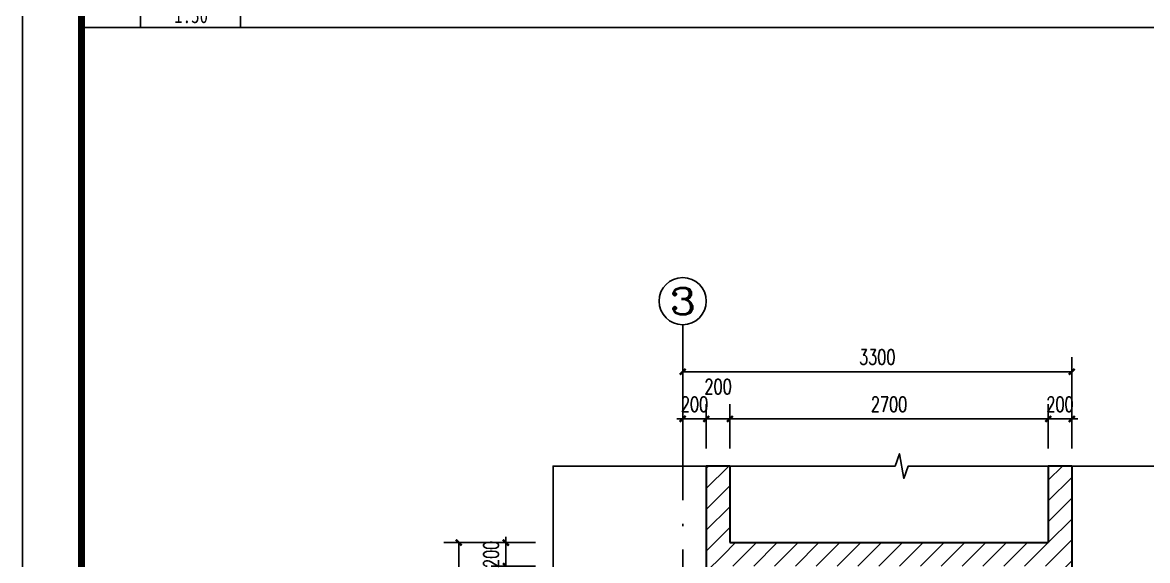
# Model space of a CAD drawing. Header units: millimetres. Extents: x 434053 to 1059003, y -2417481 to 936527.
# Drawn here: x 528801 to 538343, y -1943282 to -1938714 of the extents above; entities that cross this region are included whole.
import ezdxf
from ezdxf.enums import TextEntityAlignment as Align

# ---------------------------------------------------------------- set-up
doc = ezdxf.new("R2010")
doc.units = ezdxf.units.MM
doc.header["$LTSCALE"] = 1000
doc.header["$MEASUREMENT"] = 0
doc.linetypes.add('DOTE', pattern=[2.4200000000000004, 2, -0.2, 0.02, -0.2])
doc.layers.get('Defpoints').update_dxf_attribs({"color": 6})
for name, color, linetype in [('A-ANNO-TTLB', 7, 'Continuous'), ('A-AXIS', 16, 'DOTE'), ('A-WALL-PATT', 8, 'Continuous'), ('AXIS', 3, 'Continuous'), ('AXIS_TEXT', 7, 'Continuous'), ('DIM_SYMB', 3, 'Continuous'), ('PUB_DIM', 83, 'Continuous'), ('PUB_TEXT', 7, 'Continuous')]:
    doc.layers.add(name, color=color, linetype=linetype)
doc.layers.add('A-WALL', color=5, linetype='Continuous', lineweight=35)
doc.styles.add('_TCH_AXIS', font='COMPLEX', dxfattribs={"bigfont": 'GBCBIG'})
doc.styles.add('_TCH_DIM_T3', font='SIMPLEX', dxfattribs={"width": 0.7058823529411765, "bigfont": 'GBCBIG'})
doc.styles.add('COMPLEX', font='COMPLEX')
doc.styles.add('宋体', font='', dxfattribs={"width": 0.8})
doc.styles.get('宋体').set_extended_font_data('SimSun')
doc.dimstyles.new('_TCH_ARCH&&50', dxfattribs={"dimtxt": 127.5, "dimasz": 50, "dimexe": 125, "dimexo": 150, "dimgap": 61.25000000000001, "dimtad": 1, "dimdec": 0, "dimzin": 0, "dimdsep": 46, "dimtxsty": '_TCH_DIM_T3', "dimblk": 'ARCHTICK', "dimcen": 0.09, "dimclrt": 7, "dimazin": 2, "dimtfac": 1, "dimtdec": 0, "dimtix": 1, "dimtmove": 2, "dimatfit": 3, "dimfxl": 1, "dimtolj": 1, "dimtzin": 0, "dimarcsym": 0})
pattern_1 = [(45, (-1713816.564053446, -1462893.014547605), (-88.38838300365748, 88.3883830036575), [])]

# ---------------------------------------------------------------- blocks, each defined once
blk = doc.blocks.new('_AXISO')
blk.add_circle((0, 0), 0.5)
at = {"layer": 'AXIS_TEXT', "style": 'COMPLEX', "width": 1.041666666666667}
blk.add_attdef('A', text='', height=0.56, dxfattribs=at).set_placement((-0.25, -0.28), (0.25, -0.28), align=Align.FIT)
blk = doc.blocks.new('_ArchTick')
at = {"color": 0, "linetype": 'ByBlock', "const_width": 0.4}
blk.add_lwpolyline([(-0.5, -0.5), (0.5, 0.5)], dxfattribs=at)
blk = doc.blocks.new('*D2385')
at = {"layer": 'Defpoints', "color": 0, "transparency": 16777216}
for p in [(-2199.999999814667, 11099.99999989336), (-5499.999999251682, 10299.99999989336), (-2199.999999814667, 10299.99999989336)]:
    blk.add_point(p, dxfattribs=at)
at = {"layer": 'PUB_DIM', "color": 0, "lineweight": -2, "transparency": 16777216}
for p, q in [((-5499.999999251682, 10449.99999989336), (-5499.999999251682, 11224.99999989336)), ((-2199.999999814667, 10449.99999989336), (-2199.999999814667, 11224.99999989336)), ((-5499.999999251682, 11099.99999989336), (-2199.999999814667, 11099.99999989336))]:
    blk.add_line(p, q, dxfattribs=at)
at = {"layer": 'PUB_DIM', "color": 0, "lineweight": -2, "transparency": 16777216, "xscale": 50, "yscale": 50, "zscale": 50, "rotation": 180}
blk.add_blockref('_ArchTick', (-5499.999999251682, 11099.99999989336), dxfattribs=at)
at = {"layer": 'PUB_DIM', "color": 0, "lineweight": -2, "transparency": 16777216, "xscale": 50, "yscale": 50, "zscale": 50}
blk.add_blockref('_ArchTick', (-2199.999999814667, 11099.99999989336), dxfattribs=at)
at = {"layer": 'PUB_DIM', "color": 7, "transparency": 16777216, "insert": (-3849.999999533175, 11224.99999989336), "char_height": 127.5, "attachment_point": 5, "style": '_TCH_DIM_T3'}
blk.add_mtext('\\A1;3300', dxfattribs=at)
blk = doc.blocks.new('*D2387')
at = {"layer": 'Defpoints', "color": 0, "transparency": 16777216}
for p in [(-7400.00000075943, 9649.999999534804), (-6600.00000041828, 9649.999999534804), (-6599.999999480312, 6799.999999892898)]:
    blk.add_point(p, dxfattribs=at)
at = {"layer": 'PUB_DIM', "color": 0, "lineweight": -2, "transparency": 16777216}
for p, q in [((-6750.00000041828, 9649.999999534804), (-7525.00000075943, 9649.999999534804)), ((-7400.00000075943, 6799.999999892898), (-7400.00000075943, 9649.999999534804)), ((-6749.999999480312, 6799.999999892898), (-7525.00000075943, 6799.999999892898))]:
    blk.add_line(p, q, dxfattribs=at)
at = {"layer": 'PUB_DIM', "color": 0, "lineweight": -2, "transparency": 16777216, "xscale": 50, "yscale": 50, "zscale": 50}
for p, rotation in [((-7400.00000075943, 9649.999999534804), 90), ((-7400.00000075943, 6799.999999892898), 270)]:
    blk.add_blockref('_ArchTick', p, dxfattribs=dict(at, rotation=rotation))
at = {"layer": 'PUB_DIM', "color": 7, "transparency": 16777216, "insert": (-7525.000000759431, 8224.99999971385), "char_height": 127.5, "attachment_point": 5, "rotation": 90, "style": '_TCH_DIM_T3'}
blk.add_mtext('\\A1;2850', dxfattribs=at)
blk = doc.blocks.new('*D2391')
at = {"layer": 'Defpoints', "color": 0, "transparency": 16777216}
for p in [(-6999.999998304706, 9649.999999346677), (-6599.999999457388, 9649.999999346677), (-6599.999999503148, 9450.000000203028)]:
    blk.add_point(p, dxfattribs=at)
at = {"layer": 'PUB_DIM', "color": 0, "lineweight": -2, "transparency": 16777216}
for p, q in [((-6749.999999457388, 9649.999999346677), (-7124.999998304706, 9649.999999346677)), ((-6999.999998304706, 9649.999999346677), (-6999.999998304706, 9699.999999346677)), ((-6999.999998304706, 9450.000000203028), (-6999.999998304706, 9649.999999346677)), ((-6749.999999503148, 9450.000000203028), (-7124.999998304706, 9450.000000203028)), ((-6999.999998304706, 9450.000000203028), (-6999.999998304706, 9400.000000203028))]:
    blk.add_line(p, q, dxfattribs=at)
at = {"layer": 'PUB_DIM', "color": 0, "lineweight": -2, "transparency": 16777216, "xscale": 50, "yscale": 50, "zscale": 50}
for p, rotation in [((-6999.999998304706, 9649.999999346677), 270), ((-6999.999998304706, 9450.000000203028), 90)]:
    blk.add_blockref('_ArchTick', p, dxfattribs=dict(at, rotation=rotation))
at = {"layer": 'PUB_DIM', "color": 7, "transparency": 16777216, "insert": (-7124.999998304706, 9549.999999774851), "char_height": 127.5, "attachment_point": 5, "rotation": 90, "style": '_TCH_DIM_T3'}
blk.add_mtext('\\A1;200', dxfattribs=at)
blk = doc.blocks.new('*D2407')
at = {"layer": 'Defpoints', "color": 0, "transparency": 16777216}
for p in [(-5299.99999948265, 10699.99999989313), (-5499.999999251682, 10299.99999989313), (-5299.99999948265, 10299.99999989313)]:
    blk.add_point(p, dxfattribs=at)
at = {"layer": 'PUB_DIM', "color": 0, "lineweight": -2, "transparency": 16777216}
for p, q in [((-5499.999999251682, 10449.99999989313), (-5499.999999251682, 10824.99999989313)), ((-5299.99999948265, 10449.99999989313), (-5299.99999948265, 10824.99999989313)), ((-5499.999999251682, 10699.99999989313), (-5549.999999251682, 10699.99999989313)), ((-5499.999999251682, 10699.99999989313), (-5299.99999948265, 10699.99999989313)), ((-5299.99999948265, 10699.99999989313), (-5249.99999948265, 10699.99999989313))]:
    blk.add_line(p, q, dxfattribs=at)
at = {"layer": 'PUB_DIM', "color": 0, "lineweight": -2, "transparency": 16777216, "xscale": 50, "yscale": 50, "zscale": 50}
blk.add_blockref('_ArchTick', (-5499.999999251682, 10699.99999989313), dxfattribs=at)
at = {"layer": 'PUB_DIM', "color": 0, "lineweight": -2, "transparency": 16777216, "xscale": 50, "yscale": 50, "zscale": 50, "rotation": 180}
blk.add_blockref('_ArchTick', (-5299.99999948265, 10699.99999989313), dxfattribs=at)
at = {"layer": 'PUB_DIM', "color": 7, "transparency": 16777216, "insert": (-5399.999999367166, 10824.99999989313), "char_height": 127.5, "attachment_point": 5, "style": '_TCH_DIM_T3'}
blk.add_mtext('\\A1;200', dxfattribs=at)
blk = doc.blocks.new('*D2408')
at = {"layer": 'Defpoints', "color": 0, "transparency": 16777216}
for p in [(-5099.9999995135, 10699.99999989313), (-5299.99999948265, 10299.99999989313), (-5099.9999995135, 10299.99999989313)]:
    blk.add_point(p, dxfattribs=at)
at = {"layer": 'PUB_DIM', "color": 0, "lineweight": -2, "transparency": 16777216}
for p, q in [((-5299.99999948265, 10449.99999989313), (-5299.99999948265, 10824.99999989313)), ((-5099.9999995135, 10449.99999989313), (-5099.9999995135, 10824.99999989313)), ((-5299.99999948265, 10699.99999989313), (-5099.9999995135, 10699.99999989313))]:
    blk.add_line(p, q, dxfattribs=at)
at = {"layer": 'PUB_DIM', "color": 0, "lineweight": -2, "transparency": 16777216, "xscale": 50, "yscale": 50, "zscale": 50, "rotation": 180}
blk.add_blockref('_ArchTick', (-5299.99999948265, 10699.99999989313), dxfattribs=at)
at = {"layer": 'PUB_DIM', "color": 0, "lineweight": -2, "transparency": 16777216, "xscale": 50, "yscale": 50, "zscale": 50}
blk.add_blockref('_ArchTick', (-5099.9999995135, 10699.99999989313), dxfattribs=at)
at = {"layer": 'PUB_DIM', "color": 7, "transparency": 16777216, "insert": (-5199.999999498017, 10974.99999989336), "char_height": 127.5, "attachment_point": 5, "style": '_TCH_DIM_T3'}
blk.add_mtext('\\A1;200', dxfattribs=at)
blk = doc.blocks.new('*D2409')
at = {"layer": 'Defpoints', "color": 0, "transparency": 16777216}
for p in [(-2400.000000014901, 10699.99999989313), (-5099.9999995135, 10299.99999989313), (-2400.000000014901, 10299.99999989313)]:
    blk.add_point(p, dxfattribs=at)
at = {"layer": 'PUB_DIM', "color": 0, "lineweight": -2, "transparency": 16777216}
for p, q in [((-5099.9999995135, 10449.99999989313), (-5099.9999995135, 10824.99999989313)), ((-2400.000000014901, 10449.99999989313), (-2400.000000014901, 10824.99999989313)), ((-5099.9999995135, 10699.99999989313), (-2400.000000014901, 10699.99999989313))]:
    blk.add_line(p, q, dxfattribs=at)
at = {"layer": 'PUB_DIM', "color": 0, "lineweight": -2, "transparency": 16777216, "xscale": 50, "yscale": 50, "zscale": 50, "rotation": 180}
blk.add_blockref('_ArchTick', (-5099.9999995135, 10699.99999989313), dxfattribs=at)
at = {"layer": 'PUB_DIM', "color": 0, "lineweight": -2, "transparency": 16777216, "xscale": 50, "yscale": 50, "zscale": 50}
blk.add_blockref('_ArchTick', (-2400.000000014901, 10699.99999989313), dxfattribs=at)
at = {"layer": 'PUB_DIM', "color": 7, "transparency": 16777216, "insert": (-3749.999999764201, 10824.99999989313), "char_height": 127.5, "attachment_point": 5, "style": '_TCH_DIM_T3'}
blk.add_mtext('\\A1;2700', dxfattribs=at)
blk = doc.blocks.new('*D2410')
at = {"layer": 'Defpoints', "color": 0, "transparency": 16777216}
for p in [(-2199.999999995343, 10699.99999989313), (-2400.000000014901, 10299.99999989313), (-2199.999999995343, 10299.99999989313)]:
    blk.add_point(p, dxfattribs=at)
at = {"layer": 'PUB_DIM', "color": 0, "lineweight": -2, "transparency": 16777216}
for p, q in [((-2400.000000014901, 10449.99999989313), (-2400.000000014901, 10824.99999989313)), ((-2199.999999995343, 10449.99999989313), (-2199.999999995343, 10824.99999989313)), ((-2400.000000014901, 10699.99999989313), (-2450.000000014901, 10699.99999989313)), ((-2400.000000014901, 10699.99999989313), (-2199.999999995343, 10699.99999989313)), ((-2199.999999995343, 10699.99999989313), (-2149.999999995343, 10699.99999989313))]:
    blk.add_line(p, q, dxfattribs=at)
at = {"layer": 'PUB_DIM', "color": 0, "lineweight": -2, "transparency": 16777216, "xscale": 50, "yscale": 50, "zscale": 50}
blk.add_blockref('_ArchTick', (-2400.000000014901, 10699.99999989313), dxfattribs=at)
at = {"layer": 'PUB_DIM', "color": 0, "lineweight": -2, "transparency": 16777216, "xscale": 50, "yscale": 50, "zscale": 50, "rotation": 180}
blk.add_blockref('_ArchTick', (-2199.999999995343, 10699.99999989313), dxfattribs=at)
at = {"layer": 'PUB_DIM', "color": 7, "transparency": 16777216, "insert": (-2300.000000005122, 10824.99999989313), "char_height": 127.5, "attachment_point": 5, "style": '_TCH_DIM_T3'}
blk.add_mtext('\\A1;200', dxfattribs=at)
blk = doc.blocks.new('asdfgafgA$C15443CC7')
at = {"layer": 'A-ANNO-TTLB'}
blk.add_lwpolyline([(52200.0000000298, -1.192092895507812e-07), (209850.0000000298, -1.192092895507812e-07), (209850.0000000298, 89099.99999988079), (52200.0000000298, 89099.99999988079)], close=True, dxfattribs=at)
at = {"layer": 'A-ANNO-TTLB', "const_width": 180}
blk.add_lwpolyline([(55950.0000000298, 1499.999999880791), (208350.0000000298, 1499.999999880791), (208350.0000000298, 87599.99999988079), (55950.0000000298, 87599.99999988079)], close=True, dxfattribs=at)
blk = doc.blocks.new('asdfadfsdhg')
at = {"xscale": 0.3333333333333333, "yscale": 0.3333333333333333, "zscale": 0.3333333333333333, "rotation": 270}
blk.add_blockref('asdfgafgA$C15443CC7', (3.981404006481171e-08, 69950.00000000955), dxfattribs=at)
blk = doc.blocks.new('adfgfsfgj')
for p, q in [((499.9993192249676, 500.0001621728297), (499.9993192249676, 0.0001621728297322989)), ((1349.999319088995, 500.0001621728297), (1349.999319088995, 0.0001621728297322989))]:
    blk.add_line(p, q)
blk.add_lwpolyline([(-0.00115905050188303, 14819.99992964277), (14325, 14820), (14325, 0), (-0.00115905050188303, -7.035722956061363e-05)], close=True)
at = {"layer": 'PUB_TEXT', "style": '宋体', "width": 0.8}
blk.add_text('1:50', height=132.1729957805907, dxfattribs=at).set_placement((786.1807537561375, 37.50016217306211))
blk = doc.blocks.new('ASDFSDFSDGDFG')
at = {"layer": 'A-AXIS'}
blk.add_line((-5499.99999924982, 2750.000000607921), (-5499.999999251682, 10299.99999989336), dxfattribs=at)
at = {"layer": 'AXIS'}
blk.add_line((-5499.99999924982, 10299.99999989336), (-5499.99999924982, 11499.99999989336), dxfattribs=at)
at = {"layer": 'DIM_SYMB'}
blk.add_lwpolyline([(0, 10299.99999989336), (-3586.569764430402, 10299.99999989336), (-3624.786639028462, 10194.99999989336), (-3661.815304977121, 10404.99999989336), (-3699.069764430402, 10299.99999989336), (-6599.99999948102, 10299.99999989336), (-6599.99999948102, 6180.943321049213), (-6669.173070686869, 6142.726446451619), (-6549.3127759411, 6105.697780502494), (-6599.99999948102, 6068.443321049213), (-6599.999999479158, 2750.000000586035), (-3699.069764428539, 2750.000000607921), (-3661.815304975258, 2843.685935087269), (-3629.253307620995, 2668.966951642884), (-3586.569764428539, 2750.000000607921), (1.862645149230957e-09, 2750.000000607921), (9.099021553993225e-07, 6068.443321049213), (95.00000090990216, 6105.69778050296), (-78.24370427243412, 6142.726446451619), (9.099021553993225e-07, 6180.943321049213), (0, 10299.99999989336)], dxfattribs=at)
at = {"layer": 'AXIS'}
ref = blk.add_blockref('_AXISO', (-5499.99999924982, 11699.99999989336), dxfattribs=dict(at, xscale=400, yscale=400, zscale=400))
ref.add_attrib('A', '3', dxfattribs={"layer": 'AXIS_TEXT', "height": 226.2741699796952, "style": '_TCH_AXIS', "width": 1.5}).set_placement((-5613.137084239667, 11586.86291490352), (-5386.862914259972, 11586.86291490352), align=Align.FIT)
at = {"layer": 'PUB_DIM'}
for p1, p2, distance, picture, middle in [((-5499.999999251682, 10299.99999989336), (-2199.999999814667, 10299.99999989336), 800, '*D2385', (-3849.999999533175, 11224.99999989336)), ((-5499.999999251682, 10299.99999989313), (-5299.99999948265, 10299.99999989313), 400, '*D2407', (-5399.999999367166, 10824.99999989313)), ((-5099.9999995135, 10299.99999989313), (-2400.000000014901, 10299.99999989313), 400, '*D2409', (-3749.999999764201, 10824.99999989313)), ((-2400.000000014901, 10299.99999989313), (-2199.999999995343, 10299.99999989313), 399.99999999999994, '*D2410', (-2300.000000005122, 10824.99999989313)), ((-6599.999999480312, 6799.999999892898), (-6600.00000041828, 9649.999999534804), 800.0000003411496, '*D2387', (-7525.000000759431, 8224.99999971385)), ((-6599.999999503148, 9450.000000203028), (-6599.999999457388, 9649.999999346677), 399.9999988473182, '*D2391', (-7124.999998304706, 9549.999999774851))]:
    dim = blk.add_aligned_dim(p1=p1, p2=p2, distance=distance, dimstyle='_TCH_ARCH&&50', dxfattribs=at)
    dim.commit()
    dim.dimension.update_dxf_attribs({"geometry": picture, "text_midpoint": middle})
dim = blk.add_linear_dim(base=(-5099.9999995135, 10699.99999989313), p1=(-5299.99999948265, 10299.99999989313), p2=(-5099.9999995135, 10299.99999989313), angle=0, dimstyle='_TCH_ARCH&&50', dxfattribs=at)
dim.commit()
dim.dimension.update_dxf_attribs({"geometry": '*D2408', "text_midpoint": (-5199.999999498017, 10974.99999989336), "dimtype": 161})

msp = doc.modelspace()

# ---------------------------------------------------------------- hatches: boundary and pattern name
at = {"layer": 'A-WALL-PATT'}
h = msp.add_hatch(dxfattribs=at)
h.set_pattern_fill('普通砖', color=256, scale=50, style=0)
h.set_pattern_definition(pattern_1)
h.paths.add_polyline_path([(534600.9359463258, -1942479.769989548), (534600.9359463258, -1943229.76998957), (534734.269279653, -1943229.769989562), (534800.9359462981, -1943129.769989561), (534800.9359463258, -1942479.769989548)])
h = msp.add_hatch(dxfattribs=at)
h.set_pattern_fill('普通砖', color=256, scale=50, style=0)
h.set_pattern_definition(pattern_1)
h.paths.add_polyline_path([(537500.935945808, -1942479.769989548), (537500.9359458953, -1943129.769989561), (537567.6026124991, -1943229.769989562), (537700.935945808, -1943229.76998957), (537700.935945808, -1942479.769989548)])
h = msp.add_hatch(dxfattribs=at)
h.set_pattern_fill('普通砖', color=256, scale=50, style=0)
h.set_pattern_definition(pattern_1)
h.paths.add_polyline_path([(534734.2692796531, -1943229.769989562), (534800.9359463352, -1943329.769989555), (537500.9359457942, -1943329.769989555), (537567.6026124991, -1943229.769989562), (537500.9359458953, -1943129.769989561), (534800.9359462981, -1943129.769989561)])
h = msp.add_hatch(dxfattribs=at)
h.set_pattern_fill('普通砖', color=256, scale=50, style=0)
h.set_pattern_definition(pattern_1)
h.paths.add_polyline_path([(534600.9359463258, -1943229.76998957), (534600.9359463382, -1944049.769989624), (534800.9359463232, -1944049.769989624), (534800.9359463352, -1943329.769989555), (534734.2692796531, -1943229.769989562)])
h = msp.add_hatch(dxfattribs=at)
h.set_pattern_fill('普通砖', color=256, scale=50, style=0)
h.set_pattern_definition(pattern_1)
h.paths.add_polyline_path([(537567.6026124991, -1943229.769989562), (537500.9359457942, -1943329.769989555), (537500.9359457942, -1949029.769989432), (537567.6026124923, -1949129.769989433), (537700.935945808, -1949129.769989442), (537700.935945808, -1943229.76998957)])

# ---------------------------------------------------------------- linework, layer by layer
at = {"layer": 'A-WALL'}
for p, q in [((534600.9359463258, -1942479.769989548), (534600.9359463258, -1943229.76998957)), ((534800.9359463258, -1942479.769989548), (534600.9359463258, -1942479.769989548)), ((534800.9359463258, -1942479.769989548), (534800.9359462981, -1943129.769989561)), ((537500.935945808, -1942479.769989548), (537500.9359458953, -1943129.769989561)), ((537700.935945808, -1942479.769989548), (537500.935945808, -1942479.769989548)), ((537700.935945808, -1942479.769989548), (537700.935945808, -1943229.76998957)), ((534800.9359462981, -1943129.769989561), (537500.9359458953, -1943129.769989561)), ((534600.9359463258, -1943229.76998957), (534600.9359463382, -1944049.769989624)), ((537700.935945808, -1943229.76998957), (537700.935945808, -1949129.769989442))]:
    msp.add_line(p, q, dxfattribs=at)

# ---------------------------------------------------------------- block references
for name, p in [('asdfadfsdhg', (528800.9359465544, -1957326.270222605)), ('adfgfsfgj', (529300.9370328165, -1938756.270151614)), ('adfgfsfgj', (529300.9371056049, -1953576.270151614)), ('ASDFSDFSDGDFG', (539900.9359458061, -1952779.769989441))]:
    msp.add_blockref(name, p)

doc.saveas('drawing.dxf')
